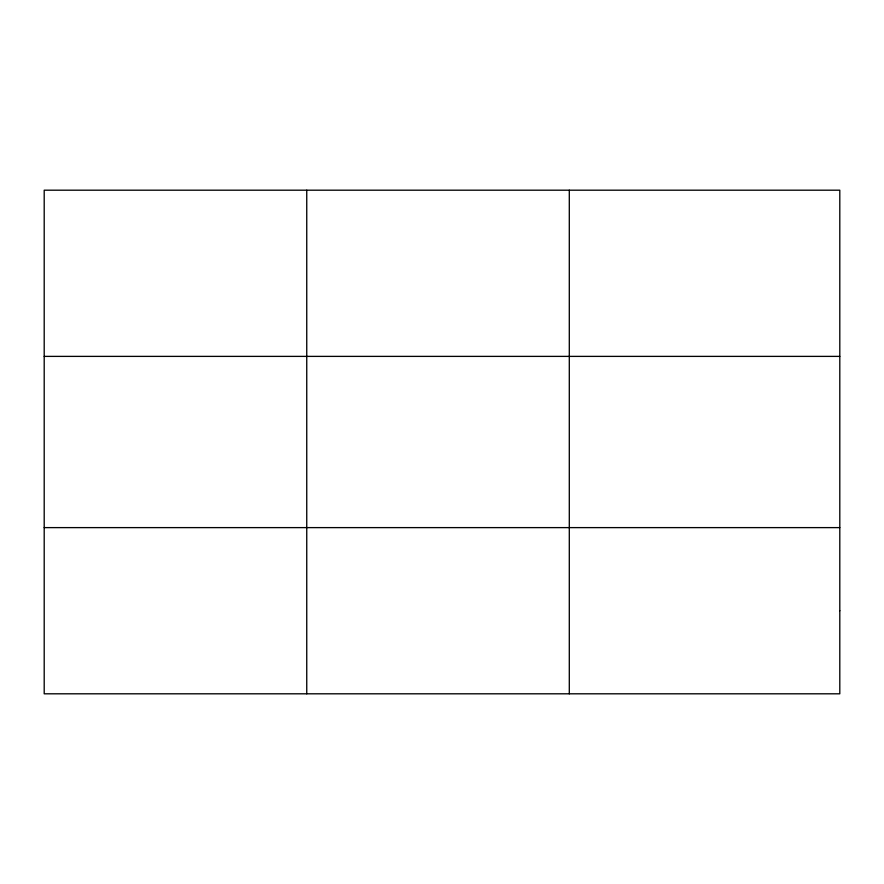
<?xml version="1.0" encoding="UTF-8"?>
<svg xmlns="http://www.w3.org/2000/svg" width="884" height="884" viewBox="0 0 884 884"><rect width="100%" height="100%" fill="white"/><g stroke="black" fill="none" stroke-linecap="round" stroke-linejoin="round"><path stroke-width="1.33" d="M306.748 693.807L306.748 190.193M569.296 693.807L569.296 190.193M44.2 356.385L839.8 356.385M44.2 527.615L839.8 527.615M839.8 610.711L839.8 693.807L44.2 693.807L44.2 190.193L839.8 190.193L839.8 610.711"/></g></svg>
